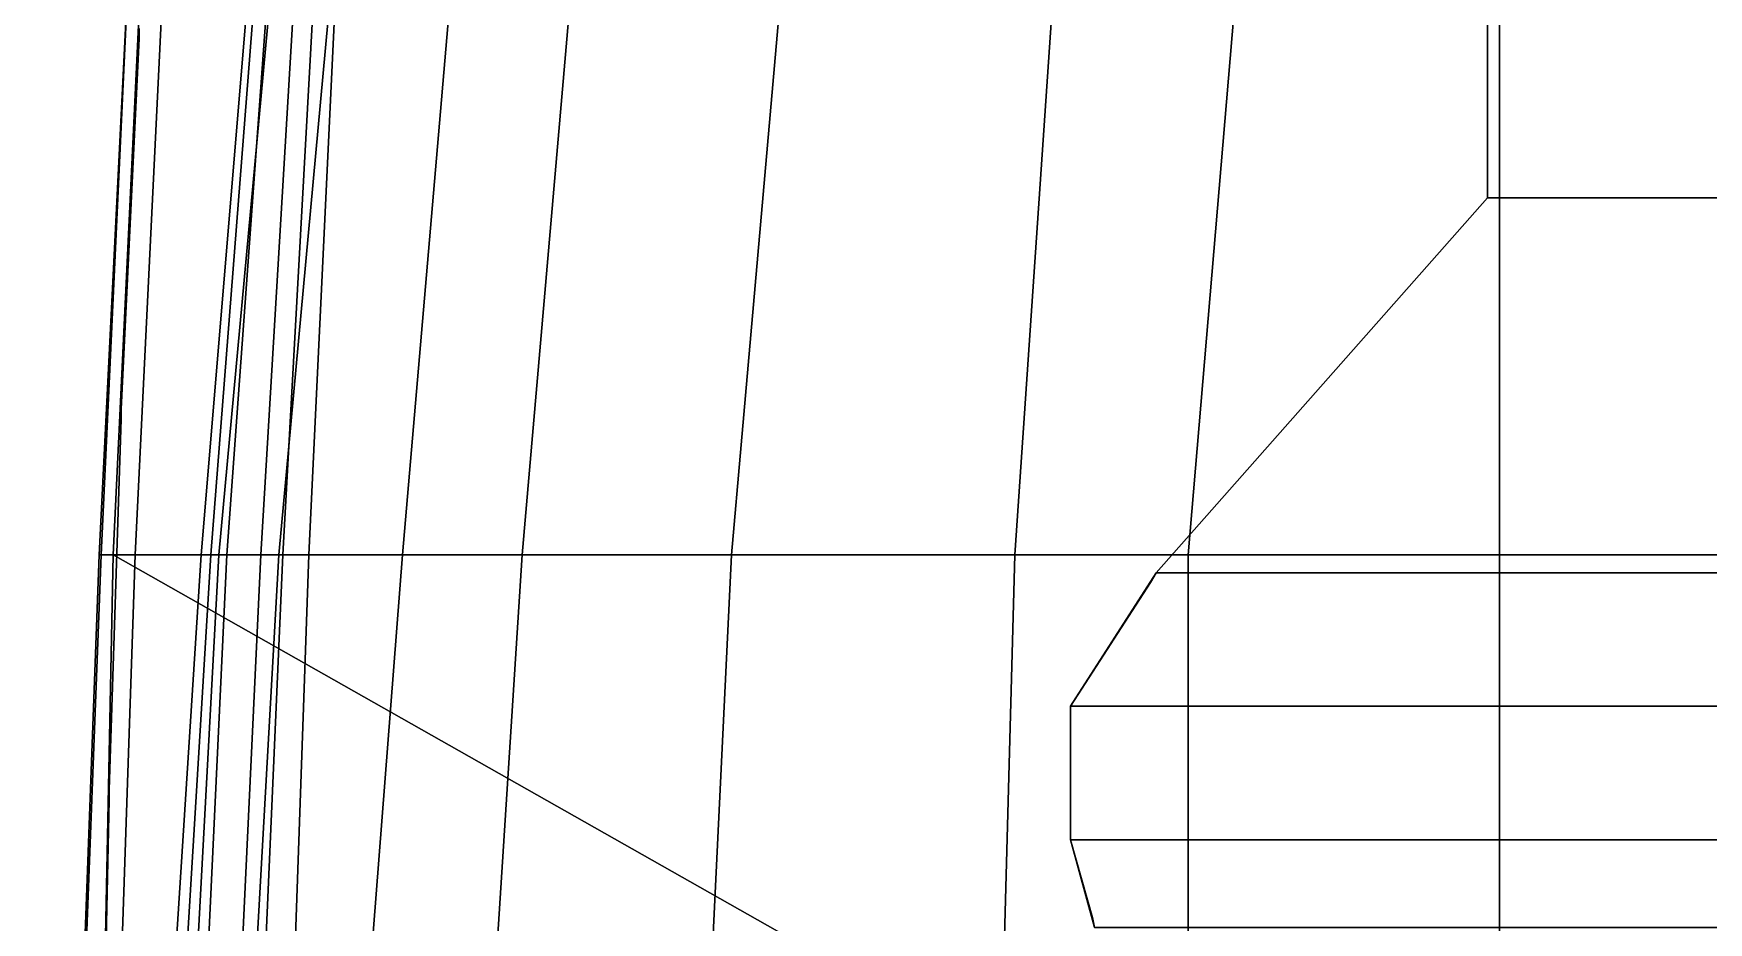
# Model space of a CAD drawing. Extents: x -12 to 12, y -95 to 93.
# Drawn here: x -11.18 to -2.78, y 27.04 to 31.5 of the extents above; entities that cross this region are included whole.
import ezdxf

# ---------------------------------------------------------------- set-up
doc = ezdxf.new("R2010")
doc.units = 0
doc.layers.get('0').update_dxf_attribs({"linetype": 'CONTINUOUS'})
doc.layers.add('RAILINGS', color=6, linetype='CONTINUOUS')
doc.layers.add('SUPERSCTUCTURE', color=3, linetype='CONTINUOUS')

msp = doc.modelspace()

# ---------------------------------------------------------------- linework, layer by layer
for points in [[(-10.41, 38.12, 5.7), (-10.39, 38.12, 5.5), (-10.85, 28.89, 5.5), (-10.84, 28.89, 5.7)], [(-10.39, 38.12, 5.5), (-10.22, 38.12, 4.57), (-10.67, 28.89, 4.57), (-10.85, 28.89, 5.5)], [(-10.34, 38.12, 6.03), (-10.41, 38.12, 5.7), (-10.84, 28.89, 5.7), (-10.78, 28.89, 6)], [(-10.22, 38.12, 4.57), (-9.36, 38.12, 1.11), (-9.8, 28.89, 1.01), (-10.67, 28.89, 4.57)], [(-9.57, 38.12, -1.51), (-9.57, 38.12, -1.51), (-10.34, 28.89, -1.97), (-10.34, 28.89, -1.32)], [(-9.57, 38.12, -0.89), (-9.57, 38.12, -1.51), (-10.34, 28.89, -1.32), (-10.29, 28.89, -0.83)], [(-9.57, 38.12, -1.51), (-9.4, 38.12, -2.68), (-10.25, 28.89, -2.68), (-10.34, 28.89, -1.97)], [(-9.54, 38.12, -0.06), (-9.57, 38.12, -0.89), (-10.29, 28.89, -0.83), (-10.21, 28.89, -0.06)], [(-9.4, 38.12, -2.68), (-9.1, 38.12, -3.61), (-9.95, 28.89, -3.61), (-10.25, 28.89, -2.68)], [(-9.49, 38.12, 0.39), (-9.54, 38.12, -0.06), (-10.21, 28.89, -0.06), (-10.04, 28.89, 0.39)], [(-9.42, 38.12, 0.7), (-9.49, 38.12, 0.39), (-10.04, 28.89, 0.39), (-9.93, 28.89, 0.7)], [(-9.1, 38.12, -3.61), (-8.54, 38.12, -4.7), (-9.33, 28.89, -4.83), (-9.95, 28.89, -3.61)], [(-9.36, 38.12, 1.11), (-9.42, 38.12, 0.7), (-9.93, 28.89, 0.7), (-9.8, 28.89, 1.01)], [(-8.54, 38.12, -4.7), (-7.93, 38.12, -5.44), (-8.73, 28.89, -5.52), (-9.33, 28.89, -4.83)], [(-7.93, 38.12, -5.44), (-6.87, 38.12, -6.24), (-7.68, 28.89, -6.31), (-8.73, 28.89, -5.52)], [(-6.87, 38.12, -6.24), (-5.63, 38.12, -6.77), (-6.26, 28.89, -6.94), (-7.68, 28.89, -6.31)], [(-5.63, 38.12, -6.77), (-4.61, 38.12, -7.02), (-5.39, 28.89, -7.08), (-6.26, 28.89, -6.94)], [(0, 28.89, -7.11), (-5.39, 28.89, -7.08), (-4.61, 38.12, -7.02), (0, 38.12, -7.11)], [(-3.89, 30.68, 9.45), (-3.89, 35.88, 9.45), (3.89, 35.88, 9.45), (3.89, 30.68, 9.45)], [(-3.89, 30.68, 9.55), (-3.89, 35.88, 9.55), (-3.89, 35.88, 9.45), (-3.89, 30.68, 9.45)], [(3.89, 33.48, 9.55), (-3.89, 33.48, 9.55), (-3.89, 30.68, 9.55), (3.89, 30.68, 9.55)], [(3.89, 30.68, 9.55), (-3.89, 30.68, 9.55), (-5.55, 28.8, 9.55), (5.55, 28.8, 9.55)], [(-5.55, 28.8, 9.45), (-3.89, 30.68, 9.45), (3.89, 30.68, 9.45), (5.55, 28.8, 9.45)], [(-5.55, 28.8, 9.55), (-3.89, 30.68, 9.55), (-3.89, 30.68, 9.45), (-5.55, 28.8, 9.45)], [(-10.85, 28.89, 5.5), (-10.67, 28.89, 4.57), (-10.97, 19.99, 4.57), (-11.18, 19.99, 5.5)], [(-10.78, 28.89, 6), (-10.84, 28.89, 5.7), (-11.18, 19.99, 5.7), (-10.96, 19.99, 5.97)], [(-10.84, 28.89, 5.7), (-10.85, 28.89, 5.5), (-11.18, 19.99, 5.5), (-11.18, 19.99, 5.7)], [(-10.67, 28.89, 4.57), (-9.8, 28.89, 1.01), (-10.11, 19.99, 1.01), (-10.97, 19.99, 4.57)], [(-10.34, 28.89, -1.32), (-10.34, 28.89, -1.97), (-10.91, 19.99, -1.97), (-10.91, 19.99, -1.46)], [(-10.29, 28.89, -0.83), (-10.34, 28.89, -1.32), (-10.91, 19.99, -1.46), (-10.83, 19.99, -0.83)], [(-10.34, 28.89, -1.97), (-10.25, 28.89, -2.68), (-10.73, 19.99, -3.06), (-10.91, 19.99, -1.97)], [(-10.21, 28.89, -0.06), (-10.29, 28.89, -0.83), (-10.83, 19.99, -0.83), (-10.63, 19.99, -0.06)], [(-10.25, 28.89, -2.68), (-9.95, 28.89, -3.61), (-10.45, 19.99, -3.96), (-10.73, 19.99, -3.06)], [(-10.04, 28.89, 0.39), (-10.21, 28.89, -0.06), (-10.63, 19.99, -0.06), (-10.46, 19.99, 0.39)], [(-9.93, 28.89, 0.7), (-10.04, 28.89, 0.39), (-10.46, 19.99, 0.39), (-10.32, 19.99, 0.7)], [(-9.95, 28.89, -3.61), (-9.33, 28.89, -4.83), (-10.02, 19.99, -4.72), (-10.45, 19.99, -3.96)], [(-9.8, 28.89, 1.01), (-9.93, 28.89, 0.7), (-10.32, 19.99, 0.7), (-10.11, 19.99, 1.01)], [(-9.33, 28.89, -4.83), (-8.73, 28.89, -5.52), (-9.3, 19.99, -5.52), (-10.02, 19.99, -4.72)], [(-8.73, 28.89, -5.52), (-7.68, 28.89, -6.31), (-8.11, 19.99, -6.31), (-9.3, 19.99, -5.52)], [(-7.68, 28.89, -6.31), (-6.26, 28.89, -6.94), (-6.5, 19.99, -6.98), (-8.11, 19.99, -6.31)], [(-6.26, 28.89, -6.94), (-5.39, 28.89, -7.08), (-5.39, 19.99, -7.11), (-6.5, 19.99, -6.98)], [(0, 19.99, -7.11), (-5.39, 19.99, -7.11), (-5.39, 28.89, -7.08), (0, 28.89, -7.11)], [(-5.98, 28.13, 9.45), (-5.55, 28.8, 9.45), (5.55, 28.8, 9.45), (5.98, 28.13, 9.45)], [(5.55, 28.8, 9.55), (-5.55, 28.8, 9.55), (-5.98, 28.13, 9.55), (5.98, 28.13, 9.55)], [(-5.98, 28.13, 9.55), (-5.55, 28.8, 9.55), (-5.55, 28.8, 9.45), (-5.98, 28.13, 9.45)], [(5.98, 28.13, 9.55), (-5.98, 28.13, 9.55), (-5.98, 27.46, 9.55), (5.98, 27.46, 9.55)], [(-5.98, 27.46, 9.45), (-5.98, 28.13, 9.45), (5.98, 28.13, 9.45), (5.98, 27.46, 9.45)], [(-5.98, 27.46, 9.55), (-5.98, 28.13, 9.55), (-5.98, 28.13, 9.45), (-5.98, 27.46, 9.45)], [(-5.86, 27.02, 9.45), (-5.98, 27.46, 9.45), (5.98, 27.46, 9.45), (5.86, 27.02, 9.45)], [(5.98, 27.46, 9.55), (-5.98, 27.46, 9.55), (-5.86, 27.02, 9.55), (5.86, 27.02, 9.55)], [(-5.86, 27.02, 9.55), (-5.98, 27.46, 9.55), (-5.98, 27.46, 9.45), (-5.86, 27.02, 9.45)]]:
    msp.add_3dface(points)
at = {"layer": 'RAILINGS'}
for points in [[(-10.65, 31.48, 6), (-10.65, 31.53, 6), (-10.65, 31.53, 7.18), (-10.65, 31.48, 7.18)], [(-10.65, 31.48, 7.18), (-10.65, 31.53, 7.18), (-10.65, 31.53, 6), (-10.65, 31.48, 6)], [(-10.65, 31.48, 6.61), (-10.65, 31.48, 6.66), (-10.74, 29.62, 6.66), (-10.74, 29.62, 6.61)], [(-10.74, 29.62, 6.61), (-10.74, 29.62, 6.66), (-10.65, 31.48, 6.66), (-10.65, 31.48, 6.61)], [(-10.74, 29.62, 7.13), (-10.74, 29.62, 7.18), (-10.65, 31.48, 7.18), (-10.65, 31.48, 7.13)], [(-10.65, 31.48, 7.13), (-10.65, 31.48, 7.18), (-10.74, 29.62, 7.18), (-10.74, 29.62, 7.13)], [(-3.89, 30.68, 10.16), (-3.89, 30.68, 10.21), (-5.55, 28.8, 10.21), (-5.55, 28.8, 10.16)], [(-5.55, 28.8, 10.16), (-5.55, 28.8, 10.21), (-3.89, 30.68, 10.21), (-3.89, 30.68, 10.16)], [(-5.55, 28.8, 10.68), (-5.55, 28.8, 10.73), (-3.89, 30.68, 10.73), (-3.89, 30.68, 10.68)], [(-3.89, 30.68, 10.68), (-3.89, 30.68, 10.73), (-5.55, 28.8, 10.73), (-5.55, 28.8, 10.68)], [(-3.89, 30.68, 9.55), (-3.89, 30.73, 9.55), (-3.89, 30.73, 10.73), (-3.89, 30.68, 10.73)], [(-3.89, 30.68, 10.73), (-3.89, 30.73, 10.73), (-3.89, 30.73, 9.55), (-3.89, 30.68, 9.55)], [(-10.74, 29.57, 6.61), (-10.74, 29.57, 6.66), (-10.8, 27.71, 6.65), (-10.8, 27.71, 6.6)], [(-10.8, 27.71, 6.6), (-10.8, 27.71, 6.65), (-10.74, 29.57, 6.66), (-10.74, 29.57, 6.61)], [(-10.8, 27.71, 7.12), (-10.8, 27.71, 7.17), (-10.74, 29.57, 7.18), (-10.74, 29.57, 7.13)], [(-10.74, 29.57, 7.13), (-10.74, 29.57, 7.18), (-10.8, 27.71, 7.17), (-10.8, 27.71, 7.12)], [(-10.74, 29.57, 6), (-10.74, 29.62, 6), (-10.74, 29.62, 7.18), (-10.74, 29.57, 7.18)], [(-10.74, 29.57, 7.18), (-10.74, 29.62, 7.18), (-10.74, 29.62, 6), (-10.74, 29.57, 6)], [(-5.98, 28.13, 10.16), (-5.98, 28.13, 10.21), (-5.58, 28.75, 10.21), (-5.58, 28.75, 10.16)], [(-5.58, 28.75, 10.16), (-5.58, 28.75, 10.21), (-5.98, 28.13, 10.21), (-5.98, 28.13, 10.16)], [(-5.58, 28.75, 10.68), (-5.58, 28.75, 10.73), (-5.98, 28.13, 10.73), (-5.98, 28.13, 10.68)], [(-5.98, 28.13, 10.68), (-5.98, 28.13, 10.73), (-5.58, 28.75, 10.73), (-5.58, 28.75, 10.68)], [(-5.58, 28.75, 10.73), (-5.55, 28.8, 10.73), (-5.55, 28.8, 9.55), (-5.58, 28.75, 9.55)], [(-5.58, 28.75, 9.55), (-5.55, 28.8, 9.55), (-5.55, 28.8, 10.73), (-5.58, 28.75, 10.73)], [(-5.98, 28.13, 10.16), (-5.98, 28.13, 10.21), (-5.98, 27.77, 10.21), (-5.98, 27.77, 10.16)], [(-5.98, 27.77, 10.16), (-5.98, 27.77, 10.21), (-5.98, 28.13, 10.21), (-5.98, 28.13, 10.16)], [(-5.98, 27.77, 10.68), (-5.98, 27.77, 10.73), (-5.98, 28.13, 10.73), (-5.98, 28.13, 10.68)], [(-5.98, 28.13, 10.68), (-5.98, 28.13, 10.73), (-5.98, 27.77, 10.73), (-5.98, 27.77, 10.68)], [(-5.98, 27.72, 10.73), (-5.98, 27.77, 10.73), (-5.98, 27.77, 9.55), (-5.98, 27.72, 9.55)], [(-5.98, 27.72, 9.55), (-5.98, 27.77, 9.55), (-5.98, 27.77, 10.73), (-5.98, 27.72, 10.73)], [(-5.98, 27.46, 10.16), (-5.98, 27.46, 10.21), (-5.98, 27.72, 10.21), (-5.98, 27.72, 10.16)], [(-5.98, 27.72, 10.16), (-5.98, 27.72, 10.21), (-5.98, 27.46, 10.21), (-5.98, 27.46, 10.16)], [(-5.98, 27.72, 10.68), (-5.98, 27.72, 10.73), (-5.98, 27.46, 10.73), (-5.98, 27.46, 10.68)], [(-5.98, 27.46, 10.68), (-5.98, 27.46, 10.73), (-5.98, 27.72, 10.73), (-5.98, 27.72, 10.68)], [(-10.8, 27.66, 6.6), (-10.8, 27.66, 6.65), (-10.84, 25.8, 6.64), (-10.84, 25.8, 6.59)], [(-10.84, 25.8, 6.59), (-10.84, 25.8, 6.64), (-10.8, 27.66, 6.65), (-10.8, 27.66, 6.6)], [(-10.84, 25.8, 7.11), (-10.84, 25.8, 7.16), (-10.8, 27.66, 7.17), (-10.8, 27.66, 7.12)], [(-10.8, 27.66, 7.12), (-10.8, 27.66, 7.17), (-10.84, 25.8, 7.16), (-10.84, 25.8, 7.11)], [(-10.8, 27.66, 5.99), (-10.8, 27.71, 5.99), (-10.8, 27.71, 7.17), (-10.8, 27.66, 7.17)], [(-10.8, 27.66, 7.17), (-10.8, 27.71, 7.17), (-10.8, 27.71, 5.99), (-10.8, 27.66, 5.99)], [(-5.98, 27.46, 10.16), (-5.98, 27.46, 10.21), (-5.87, 27.07, 10.21), (-5.87, 27.07, 10.16)], [(-5.87, 27.07, 10.16), (-5.87, 27.07, 10.21), (-5.98, 27.46, 10.21), (-5.98, 27.46, 10.16)], [(-5.87, 27.07, 10.68), (-5.87, 27.07, 10.73), (-5.98, 27.46, 10.73), (-5.98, 27.46, 10.68)], [(-5.98, 27.46, 10.68), (-5.98, 27.46, 10.73), (-5.87, 27.07, 10.73), (-5.87, 27.07, 10.68)], [(-5.86, 27.02, 9.55), (-5.87, 27.07, 9.55), (-5.87, 27.07, 10.73), (-5.86, 27.02, 10.73)], [(-5.86, 27.02, 10.73), (-5.87, 27.07, 10.73), (-5.87, 27.07, 9.55), (-5.86, 27.02, 9.55)]]:
    msp.add_3dface(points, dxfattribs=at)
at = {"layer": 'SUPERSCTUCTURE'}
for points in [[(-10.34, 38.12, 6.03), (-10.78, 28.89, 6), (-3.83, 28.89, 6), (-3.83, 37.94, 6.03)], [(-3.83, 37.94, 6.03), (-3.83, 28.89, 6), (-3.83, 28.89, 9.45), (-3.83, 37.94, 9.45)], [(-10.78, 28.89, 6), (-10.96, 19.99, 5.97), (-3.83, 19.99, 5.97), (-3.83, 24.95, 6.012)], [(-10.78, 28.89, 6), (-10.78, 28.89, 6), (-3.83, 24.95, 6.012), (-3.83, 28.89, 6)], [(-3.83, 28.89, 6), (-3.83, 24.95, 6.012), (-3.83, 24.95, 9.45), (-3.83, 28.89, 9.45)]]:
    msp.add_3dface(points, dxfattribs=at)

doc.saveas('drawing.dxf')
